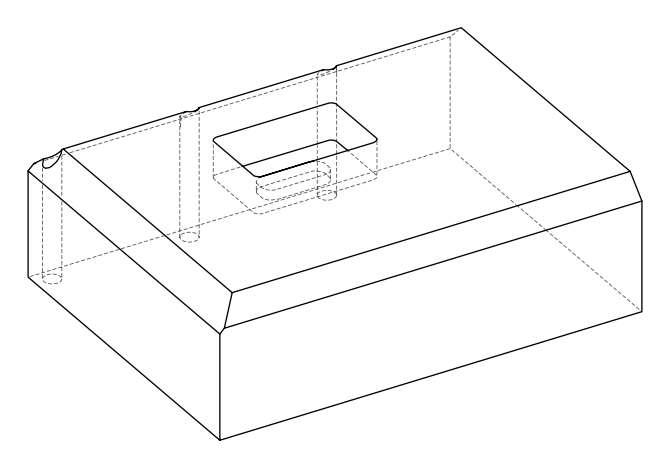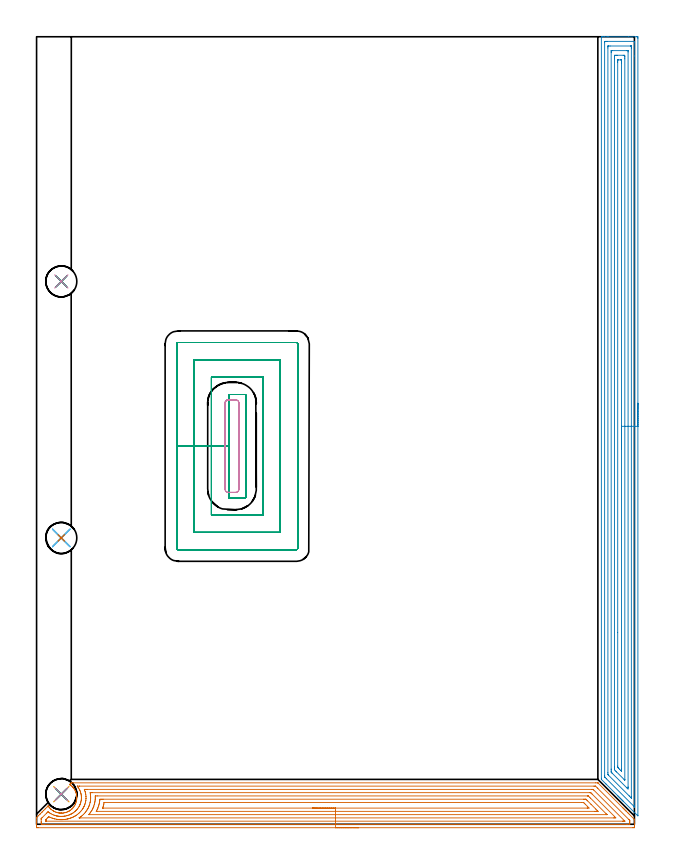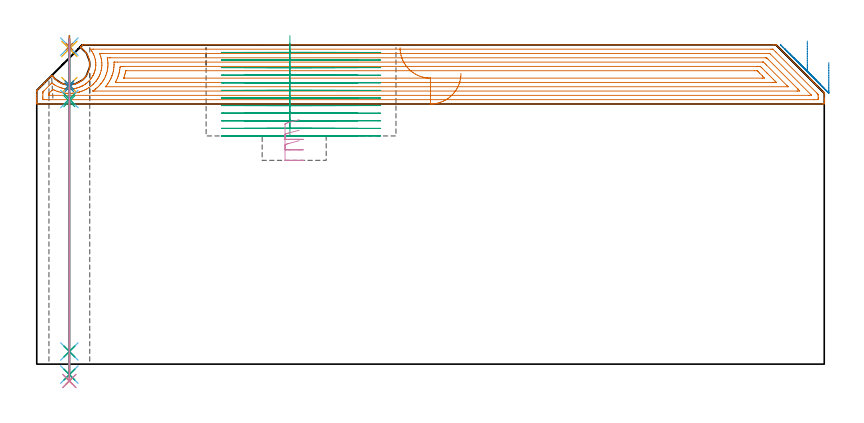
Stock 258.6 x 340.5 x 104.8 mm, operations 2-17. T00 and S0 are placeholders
(PLAN: 17 operations, 12 tool changes, 69.8 min)
(1 AREA_MILL | FG_CHAMFER_SURFACE | UGT0205_001 | 15.53 min | 38199 mm3)
(2 AREA_MILL_1 | FG_CHAMFER_SURFACE_1 | UGT0205_001 | 13.99 min | 47117 mm3)
(3 AREA_MILL_2 | FG_CHAMFER_SURFACE_2 | UGT0205_001 | 16.08 min | 40754 mm3)
(4 MILL_RECTANGULAR_POCKET | POCKET_RECTANGULAR_STRAIGHT | NXT0201_013 | Follow Part, ap 2.5, ae 75% | 20.2 min | 184763 mm3)
(5 MILL_RECTANGULAR_POCKET_1 | POCKET_RECTANGULAR_STRAIGHT_1 | UGT0201_133 | Follow Part, ap 3.75, ae 75% | 0.86 min | 8690 mm3)
(6 SPOT_DRILL | STEP1HOLE | NXT0321_9005460120000 | 0.03 min | 0 mm3)
(7 SPOT_DRILL_1 | STEP1HOLE_1 | NXT0321_9005460120000 | 0.03 min | 0 mm3)
(8 SPOT_DRILL_2 | STEP1HOLE_2 | NXT0321_9005460120000 | 0.03 min | 0 mm3)
(9 DRILL_BLIND_HOLE_INTO_CENTER | STEP1HOLE | NXT0301_059 | 0.06 min | 361 mm3)
(10 GUN_DRILL_THROUGH_HOLE | STEP1HOLE | UGT0307_005 | 0.51 min | 4933 mm3)
(11 DRILL_TO_ENLARGE_THROUGH_HOLE | STEP1HOLE | UGT0301_268 | 0.45 min | 8422 mm3)
(12 DRILL_BLIND_HOLE_INTO_CENTER_1 | STEP1HOLE_1 | NXT0301_059 | 0.06 min | 461 mm3)
(13 GUN_DRILL_THROUGH_HOLE_1 | STEP1HOLE_1 | UGT0307_005 | 0.51 min | 5000 mm3)
(14 DRILL_TO_ENLARGE_THROUGH_HOLE_1 | STEP1HOLE_1 | UGT0301_268 | 0.45 min | 8662 mm3)
(15 DRILL_BLIND_HOLE_INTO_CENTER_2 | STEP1HOLE_2 | NXT0301_059 | 0.06 min | 480 mm3)
(16 GUN_DRILL_THROUGH_HOLE_2 | STEP1HOLE_2 | UGT0307_005 | 0.51 min | 4995 mm3)
(17 DRILL_TO_ENLARGE_THROUGH_HOLE_2 | STEP1HOLE_2 | UGT0301_268 | 0.45 min | 8634 mm3)
(TOOL UGT0205_001 | Chamfer Mill 20 x 3 x 45 deg. | D20 FL50 Z2)
(TOOL NXT0201_013 | ENDMILL 10mm | D10 FL30 Z4)
(TOOL UGT0201_133 | Carbide End Mill 15.0 | D15 FL30 Z4)
(TOOL NXT0321_9005460120000 | NC Spot Drill, 142deg, 12mm, Carbide, Uncoated | D12 PA142 FL30 Z2)
(TOOL NXT0301_059 | Carbide Drill 8.8mm [860.1-0880-026A1-MM 2214] | D8.8 PA140 FL47 Z2)
(TOOL UGT0307_005 | Gun Drill 8.3 mm | D8.3 PA130 FL24 Z1)
(TOOL UGT0301_268 | Twist Drill 13.4 mm | D13.4 PA118 FL108 Z2)
(OP 2 AREA_MILL_1)
G17 G21 G94 G90
T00 M6
G54
G17 G0 G90 X139.25 Y-1.5 S1061 M3
G43 Z114.8 H0
Z95.4
G94 G1 X139.212 Z94.528 F250.
X139.098 Z93.664
X138.909 Z92.812
X138.647 Z91.98
X138.313 Z91.174
X137.91 Z90.4
X137.442 Z89.664
X136.91 Z88.972
X136.321 Z88.329
X135.678 Z87.74
X134.986 Z87.208
X134.25 Z86.74
X133.476 Z86.337
X132.67 Z86.003
X131.838 Z85.741
X130.987 Z85.552
X130.122 Z85.438
X129.25 Z85.4
X0.617 Y-1.499 Z85.401
X0.169 Y-1.494 Z85.403
X0.01 Y-1.491 Z85.405
X0. Y-1.052 Z85.843
Y-0.78 Z86.115
Y-0.171 Z86.723
Y0.374 Z87.271
Y0.71 Z87.606
Y1.255 Z88.151
Y1.591 Z88.486
Y2.577 Z89.477
X0.01 Y2.901 Z89.8
X0.019 Y2.913 Z89.812
X0.17 Y3.07 Z89.969
X0.745 Y3.647 Z90.544
X1.334 Y4.235 Z91.134
X1.51 Y4.412 Z91.309
X1.627 Y4.528 Z91.425
X2.216 Y5.116 Z92.016
X2.404 Y5.305 Z92.203
X2.508 Y5.41 Z92.307
X3.097 Y5.997 Z92.897
X3.744 Y6.644 Z93.543
X4.637 Y7.537 Z94.436
X4.858 Y7.758 Z94.658
X5.024 Y7.921 Z94.815
X5.034 Y7.923 Z94.818
X5.037 Z94.819
X5.048 Y7.904 Z94.803
X5.171 Y7.718 Z94.616
X5.209 Y7.666 Z94.565
X5.326 Y7.508 Z94.407
X5.381 Y7.441 Z94.34
X5.484 Y7.319 Z94.214
X5.644 Y7.125 Z94.025
X5.683 Y7.077 Z93.977
X5.868 Y6.878 Z93.775
X6.064 Y6.666 Z93.563
X6.1 Y6.632 Z93.529
X6.275 Y6.486 Z93.383
X6.521 Y6.279 Z93.177
X6.957 Y5.949 Z92.848
X7.168 Y5.813 Z92.712
X7.26 Y5.754 Z92.652
X7.551 Y5.593 Z92.49
X7.849 Y5.444 Z92.341
X8.293 Y5.259 Z92.156
X8.546 Y5.17 Z92.069
X8.657 Y5.133 Z92.03
X8.704 Y5.116 Z92.014
X8.742 Y5.102 Z92.001
X9.187 Y4.983 Z91.882
X9.635 Y4.888 Z91.786
X9.706 Y4.877 Z91.774
X9.915 Y4.858 Z91.75
X10.116 Y4.835 Z91.732
X10.354 Y4.822 Z91.718
X10.527 Y4.814 Z91.704
X10.588 Y4.816 Z91.701
X10.677 Y4.814 Z91.705
X10.681
X10.791 Y4.816 Z91.707
X10.956 Y4.818
X10.974
X11.42 Y4.845 Z91.743
X11.692 Y4.877 Z91.775
X12.23 Y4.992 Z91.889
X12.313 Y5.009 Z91.907
X12.655 Y5.105 Z92.004
X12.761 Y5.135 Z92.035
X13.205 Y5.295 Z92.194
X13.456 Y5.41 Z92.307
X13.57 Y5.462 Z92.357
X13.655 Y5.5 Z92.397
X13.89 Y5.62 Z92.52
X14.098 Y5.728 Z92.627
X14.143 Y5.753 Z92.653
X14.362 Y5.895 Z92.794
X14.463 Y5.965 Z92.864
X14.575 Y6.043 Z92.942
X14.991 Y6.361 Z93.26
X15.242 Y6.584 Z93.482
X15.295 Y6.631 Z93.529
X15.598 Y6.939 Z93.839
X15.627 Y6.972 Z93.872
X15.883 Y7.26 Z94.16
X16.072 Y7.507 Z94.407
X16.363 Y7.94 Z94.84
X16.624 Y8.384 Z95.284
X16.776 Y8.679 Z95.579
X17.003 Y9.261 Z96.161
X17.144 Y9.698 Z96.598
X17.251 Y10.139 Z97.039
X17.326 Y10.576 Z97.476
X17.373 Y11.016 Z97.916
X17.391 Y11.454 Z98.354
X17.38 Y11.893 Z98.793
X17.339 Y12.332 Z99.232
X17.269 Y12.77 Z99.67
X17.169 Y13.21 Z100.11
X17.04 Y13.647 Z100.547
X16.916 Y13.987 Z100.887
X16.776 Y14.322 Z101.222
X16.673 Y14.524 Z101.424
X16.42 Y14.969 Z101.869
X16.137 Y15.401 Z102.301
X15.883 Y15.74 Z102.64
X15.642 Y16.014 Z102.914
X15.387 Y16.278 Z103.178
X14.991 Y16.639 Z103.539
X14.645 Y16.905 Z103.805
X14.495 Y17.012 Z103.912
X14.453 Y17.042 Z103.941
X14.31 Y17.15 Z104.049
X14.283 Y17.173 Z104.069
X14.372 Y17.273 Z104.171
X14.463 Y17.364 Z104.262
X14.91 Y17.811 Z104.709
X14.998 Y17.894 Z104.792
X15.003
X15.803 Y17.9 Z104.8
X241.804
X242.697 Y17.898 Z104.798
X242.699
X242.707 Y17.893 Z104.792
X253.586 Y7.015 Z93.912
X253.724 Y6.878 Z93.774
X253.863 Y6.738 Z93.636
X254.021 Y6.58 Z93.478
X254.164 Y6.438 Z93.333
X254.31 Y6.291 Z93.189
X254.456 Y6.145 Z93.043
X254.605 Y5.997 Z92.892
X254.756 Y5.845 Z92.742
X254.89 Y5.711 Z92.608
X255.046 Y5.556 Z92.451
X255.536 Y5.064 Z91.964
X255.799 Y4.802 Z91.7
X255.926 Y4.675 Z91.571
X256.283 Y4.317 Z91.216
X258.128 Y2.472 Z89.372
X258.291 Y2.309 Z89.209
X258.478 Y2.119 Z89.017
X258.497 Y2.092 Z88.989
X258.499 Y2.032 Z88.93
X258.5 Y2. Z88.899
Y0.374 Z87.27
Y-0.171 Z86.725
Y-0.507 Z86.389
X258.495 Y-1.052 Z85.842
X258.49 Y-1.49 Z85.405
X258.331 Y-1.494 Z85.402
X257.883 Y-1.5 Z85.4
X129.25
Y-0.086 Z86.814
X3.21
X2.404 Y-0.081 Z86.819
X2.01 Y-0.079 Z86.821
X2.003 Y0.315 Z87.215
X2.001 Y0.71 Z87.61
X2. Y1.108 Z88.008
Y1.989 Z88.889
X2.001 Y2.231 Z89.131
X2.002 Y2.352 Z89.252
X2.006 Y2.412 Z89.312
X2.01 Y2.44 Z89.34
X2.033 Y2.472 Z89.372
X2.214 Y2.66 Z89.56
X2.404 Y2.854 Z89.754
X4.43 Y4.88 Z91.78
X4.668 Y5.116 Z92.016
X4.877 Y5.319 Z92.219
X4.944 Y5.383 Z92.283
X5.084 Y5.288 Z92.188
X5.327 Y5.116 Z92.016
X5.708 Y4.849 Z91.749
X5.977 Y4.677 Z91.577
X6.263 Y4.517 Z91.417
X6.813 Y4.235 Z91.135
X6.915 Y4.191 Z91.091
X7.453 Y3.982 Z90.882
X7.763 Y3.874 Z90.774
X7.992 Y3.798 Z90.698
X8.291 Y3.714 Z90.614
X8.657 Y3.622 Z90.522
X8.741 Y3.602 Z90.502
X8.814 Y3.587 Z90.487
X9.134 Y3.526 Z90.426
X9.511 Y3.469 Z90.369
X9.55 Y3.465 Z90.365
X9.962 Y3.431 Z90.331
X10.397 Y3.4 Z90.3
X10.443 Y3.398 Z90.298
X10.487 Y3.397 Z90.297
X10.912 Y3.405 Z90.305
X11.337 Y3.424 Z90.324
X11.734 Y3.455 Z90.355
X12.085 Y3.496 Z90.396
X12.23 Y3.519 Z90.419
X12.322 Y3.536 Z90.436
X12.959 Y3.677 Z90.577
X13.123 Y3.722 Z90.622
X13.527 Y3.836 Z90.736
X14.016 Y4.007 Z90.907
X14.184 Y4.069 Z90.969
X14.567 Y4.235 Z91.135
X14.801 Y4.342 Z91.242
X14.845 Y4.363 Z91.263
X14.91 Y4.397 Z91.297
X15.381 Y4.651 Z91.551
X15.803 Y4.92 Z91.82
X15.92 Y5. Z91.9
X16.078 Y5.116 Z92.016
X16.424 Y5.384 Z92.284
X16.696 Y5.613 Z92.513
X16.899 Y5.797 Z92.697
X17.097 Y5.997 Z92.897
X17.335 Y6.248 Z93.148
X17.59 Y6.532 Z93.432
X17.742 Y6.728 Z93.628
X17.852 Y6.878 Z93.778
X18.104 Y7.252 Z94.152
X18.421 Y7.759 Z94.659
X18.444 Y7.797 Z94.697
X18.483 Y7.864 Z94.764
X18.672 Y8.251 Z95.151
X18.733 Y8.394 Z95.294
X18.827 Y8.641 Z95.541
X18.973 Y9.039 Z95.939
X19.121 Y9.522 Z96.422
X19.17 Y9.725 Z96.625
X19.307 Y10.403 Z97.303
X19.317 Y10.462 Z97.362
X19.376 Y11.064 Z97.964
X19.385 Y11.276 Z98.176
Y11.284 Z98.184
X19.376 Y11.982 Z98.882
X19.359 Y12.165 Z99.065
X19.357 Y12.184 Z99.084
X19.292 Y12.642 Z99.542
X19.222 Y13.046 Z99.946
X19.183 Y13.237 Z100.137
X18.99 Y13.928 Z100.828
X18.773 Y14.522 Z101.422
X18.643 Y14.809 Z101.709
X18.483 Y15.121 Z102.021
X18.141 Y15.69 Z102.59
X17.936 Y16.002 Z102.902
X17.59 Y16.478 Z103.378
X17.589 Y16.482 Z103.382
X17.678 Y16.484 Z103.384
X18.483 Y16.486 Z103.386
X18.569
X240.997 Y16.485 Z103.385
X241.4 Y16.483 Z103.383
X241.602 Y16.48 Z103.38
X241.648 Y16.479 Z103.379
X241.701 Y16.437 Z103.337
X241.804 Y16.342 Z103.242
X242.46 Y15.69 Z102.59
X242.697 Y15.453 Z102.353
X256.096 Y2.053 Z88.953
X256.326 Y1.819 Z88.719
X256.438 Y1.703 Z88.603
X256.49 Y1.646 Z88.546
X256.492 Y1.591 Z88.491
X256.498 Y1.195 Z88.095
X256.499 Y0.71 Z87.61
X256.497 Y0.315 Z87.215
X256.49 Y-0.079 Z86.821
X255.203 Y-0.086 Z86.814
X129.25
Y1.328 Z88.228
X4.19 Y1.329 Z88.229
X4.102 Y1.33 Z88.23
X4.032 Y1.333 Z88.233
X4.016 Y1.335 Z88.235
X4.01 Y1.351 Z88.251
X4.006 Y1.404 Z88.304
X4.002 Y1.591 Z88.491
Y1.777 Z88.677
X4.01 Y1.966 Z88.866
X4.016 Y2.005 Z88.905
X4.03 Y2.024 Z88.924
X4.071 Y2.069 Z88.969
X4.19 Y2.191 Z89.091
X4.777 Y2.775 Z89.675
X5.084 Y3.073 Z89.973
X5.287 Y3.256 Z90.156
X5.69 Y3.071 Z89.971
X5.977 Y2.949 Z89.849
X6.663 Y2.677 Z89.577
X6.87 Y2.606 Z89.506
X7.284 Y2.472 Z89.372
X7.763 Y2.346 Z89.246
X7.934 Y2.304 Z89.204
X8.657 Y2.152 Z89.052
X9.036 Y2.098 Z88.998
X9.55 Y2.043 Z88.943
X10.021 Y2.008 Z88.908
X10.443 Y1.988 Z88.888
X10.931 Y1.991 Z88.891
X11.337 Y2.007 Z88.907
X11.779 Y2.036 Z88.936
X12.23 Y2.08 Z88.98
X12.581 Y2.126 Z89.026
X13.123 Y2.233 Z89.133
X13.323 Y2.275 Z89.175
X13.634 Y2.346 Z89.246
X14.016 Y2.444 Z89.344
X14.039 Y2.45 Z89.35
X14.114 Y2.472 Z89.372
X14.708 Y2.671 Z89.571
X14.91 Y2.742 Z89.642
X15.351 Y2.918 Z89.818
X15.803 Y3.12 Z90.02
X15.962 Y3.196 Z90.096
X16.275 Y3.353 Z90.253
X16.547 Y3.501 Z90.401
X16.696 Y3.586 Z90.486
X17.095 Y3.842 Z90.742
X17.59 Y4.183 Z91.083
X17.619 Y4.205 Z91.105
X17.657 Y4.235 Z91.135
X18.108 Y4.604 Z91.504
X18.483 Y4.933 Z91.833
X18.665 Y5.116 Z92.016
X19.01 Y5.477 Z92.377
X19.376 Y5.888 Z92.788
X19.425 Y5.949 Z92.849
X19.46 Y5.997 Z92.897
X19.792 Y6.468 Z93.368
X20.059 Y6.878 Z93.778
X20.139 Y7.006 Z93.906
X20.269 Y7.222 Z94.122
X20.455 Y7.576 Z94.476
X20.547 Y7.759 Z94.659
X20.725 Y8.191 Z95.091
X20.893 Y8.641 Z95.541
X20.959 Y8.842 Z95.742
X21.159 Y9.522 Z96.422
Y9.525 Z96.425
X21.163 Y9.541 Z96.441
X21.295 Y10.272 Z97.172
X21.31 Y10.403 Z97.303
X21.369 Y11.081 Z97.981
X21.375 Y11.284 Z98.184
X21.368 Y11.963 Z98.863
X21.353 Y12.165 Z99.065
X21.261 Y12.95 Z99.85
X21.243 Y13.046 Z99.946
X21.163 Y13.458 Z100.358
X21.035 Y13.928 Z100.828
X20.985 Y14.103 Z101.003
X20.736 Y14.809 Z101.709
X20.645 Y15.063 Z101.963
X20.9 Y15.068 Z101.968
X21.163 Y15.07 Z101.97
X21.79 Y15.071 Z101.971
X22.056
X240.017
X240.283 Y15.07 Z101.97
X240.461 Y15.068 Z101.968
X240.6 Y15.064 Z101.964
X240.642 Y15.047 Z101.947
X240.911 Y14.79 Z101.69
X254.108 Y1.591 Z88.491
X254.31 Y1.387 Z88.287
X254.354 Y1.335 Z88.235
X254.35 Y1.334 Z88.234
X254.31 Y1.332 Z88.232
X253.682 Y1.329 Z88.229
X253.417
X129.25 Y1.328 Z88.228
Y2.743 Z89.643
X19.102
X18.586 Y2.745 Z89.645
X18.483 Y2.747 Z89.647
X18.411 Y2.75 Z89.65
X18.449 Y2.788 Z89.688
X18.457 Y2.795 Z89.695
X19.221 Y3.353 Z90.253
X19.308 Y3.42 Z90.32
X19.376 Y3.475 Z90.375
X19.79 Y3.826 Z90.726
X20.244 Y4.235 Z91.135
X20.257 Y4.247 Z91.147
X20.269 Y4.259 Z91.159
X20.686 Y4.705 Z91.605
X21.052 Y5.116 Z92.016
X21.103 Y5.175 Z92.075
X21.163 Y5.25 Z92.15
X21.475 Y5.689 Z92.589
X21.686 Y5.997 Z92.897
X21.831 Y6.219 Z93.119
X22.056 Y6.577 Z93.477
X22.165 Y6.77 Z93.67
X22.222 Y6.878 Z93.778
X22.465 Y7.356 Z94.256
X22.63 Y7.759 Z94.659
X22.718 Y7.987 Z94.887
X22.949 Y8.635 Z95.535
X22.951 Y8.639 Z95.539
X23.133 Y9.341 Z96.241
X23.17 Y9.522 Z96.422
X23.275 Y10.082 Z96.982
X23.313 Y10.403 Z97.303
X23.355 Y10.884 Z97.784
X23.375 Y11.284 Z98.184
X23.372 Y11.748 Z98.648
X23.355 Y12.165 Z99.065
X23.299 Y12.702 Z99.602
X23.25 Y13.046 Z99.946
X23.156 Y13.642 Z100.542
X23.23 Y13.651 Z100.551
X23.842 Y13.655 Z100.555
X24.117 Y13.657 Z100.557
X239.124
X239.4 Y13.655 Z100.555
X239.552 Y13.652 Z100.552
X239.586 Y13.65 Z100.55
X239.687 Y13.556 Z100.456
X239.822 Y13.426 Z100.326
X240.017 Y13.234 Z100.134
X240.205 Y13.046 Z99.946
X249.843 Y3.407 Z90.307
X249.894 Y3.353 Z90.253
X250.455 Y2.75 Z89.65
X249.843 Y2.745 Z89.645
X249.569 Y2.743 Z89.643
X129.25
Y4.157 Z91.057
X22.87
X22.713 Y4.159 Z91.059
X22.608 Y4.162 Z91.062
X22.583 Y4.164 Z91.064
X22.584 Y4.166 Z91.066
X22.596 Y4.184 Z91.084
X22.637 Y4.235 Z91.135
X22.777 Y4.404 Z91.304
X22.949 Y4.617 Z91.517
X23.161 Y4.907 Z91.807
X23.306 Y5.116 Z92.016
X23.52 Y5.434 Z92.334
X23.842 Y5.933 Z92.833
X23.867 Y5.973 Z92.873
X23.88 Y5.997 Z92.897
X24.177 Y6.549 Z93.449
X24.347 Y6.878 Z93.778
X24.462 Y7.149 Z94.049
X24.706 Y7.759 Z94.659
X24.714 Y7.781 Z94.681
X24.736 Y7.844 Z94.744
X24.928 Y8.451 Z95.351
X24.981 Y8.641 Z95.541
X25.114 Y9.148 Z96.048
X25.188 Y9.522 Z96.422
X25.256 Y9.889 Z96.789
X25.316 Y10.403 Z97.303
X25.343 Y10.685 Z97.585
X25.375 Y11.284 Z98.184
X25.378 Y11.532 Z98.432
X25.373 Y12.165 Z99.065
Y12.225 Z99.125
X25.473 Y12.236 Z99.136
X25.553 Y12.241 Z99.141
X25.629 Y12.242 Z99.142
X26.444 Y12.243 Z99.143
X238.231
X238.309 Y12.242 Z99.142
X238.467 Y12.237 Z99.137
X238.557 Y12.234 Z99.134
X238.582 Y12.212 Z99.112
X238.633 Y12.165 Z99.065
X239.124 Y11.678 Z98.578
X239.518 Y11.284 Z98.184
X246.27 Y4.532 Z91.432
X246.565 Y4.235 Z91.135
X246.605 Y4.191 Z91.091
X246.624 Y4.166 Z91.066
X246.623 Y4.164 Z91.064
X246.585 Y4.162 Z91.062
X246.428 Y4.158 Z91.058
X246.349 Y4.157 Z91.057
X129.25
Y5.571 Z92.471
X26.061
X25.92 Y5.572 Z92.472
X25.883 Y5.573 Z92.473
X25.836 Y5.578 Z92.478
X25.811 Y5.582 Z92.482
X25.823 Y5.609 Z92.509
X25.889 Y5.74 Z92.64
X26.022 Y5.997 Z92.897
X26.19 Y6.325 Z93.225
X26.437 Y6.878 Z93.778
X26.462 Y6.938 Z93.838
X26.522 Y7.092 Z93.992
X26.699 Y7.585 Z94.485
X26.756 Y7.759 Z94.659
X26.911 Y8.258 Z95.158
X27.015 Y8.641 Z95.541
X27.096 Y8.956 Z95.856
X27.208 Y9.522 Z96.422
X27.239 Y9.696 Z96.596
X27.331 Y10.403 Z97.303
X27.342 Y10.475 Z97.375
X27.416 Y10.822 Z97.722
X27.88 Y10.826 Z97.726
X28.309 Y10.828 Z97.728
X28.771 Y10.829 Z97.729
X236.444
X236.907 Y10.828 Z97.728
X237.337 Y10.824 Z97.724
X237.48 Y10.822 Z97.722
X237.525 Y10.816 Z97.716
X237.564 Y10.781 Z97.681
X237.643 Y10.705 Z97.605
X237.949 Y10.403 Z97.303
X238.231 Y10.122 Z97.022
X239.712 Y8.641 Z95.541
X241.804 Y6.549 Z93.449
X242.353 Y5.997 Z92.897
X242.697 Y5.647 Z92.547
X242.755 Y5.578 Z92.478
X242.697 Y5.577 Z92.477
X242.234 Y5.573 Z92.473
X241.804 Y5.571 Z92.471
X241.342
X129.25
Y6.985 Z93.885
X28.804 Y6.986 Z93.886
X28.659 Y6.988 Z93.888
X28.587 Y6.991 Z93.891
X28.563 Y6.993 Z93.893
X28.805 Y7.759 Z94.659
X28.895 Y8.062 Z94.962
X29.052 Y8.641 Z95.541
X29.081 Y8.76 Z95.66
X29.202 Y9.36 Z96.26
X29.224 Y9.409 Z96.309
X29.231 Y9.411 Z96.311
X29.257 Y9.413 Z96.313
X29.311 Y9.414 Z96.314
X235.66
X236.444 Y9.407 Z96.307
X236.49 Y9.401 Z96.301
X236.542 Y9.353 Z96.253
X236.648 Y9.251 Z96.151
X236.855 Y9.047 Z95.947
X237.262 Y8.641 Z95.541
X238.143 Y7.759 Z94.659
X238.231 Y7.671 Z94.571
X238.893 Y6.992 Z93.892
X238.231 Y6.986 Z93.886
X238.122
X129.25 Y6.985 Z93.885
X128.378 Z93.923
X127.514 Z94.037
X126.662 Z94.226
X125.83 Z94.488
X125.024 Z94.822
X124.25 Z95.225
X123.514 Z95.694
X122.822 Z96.225
X122.179 Z96.814
X121.59 Z97.457
X121.059 Z98.15
X120.59 Z98.885
X120.187 Z99.659
X119.853 Z100.465
X119.591 Z101.297
X119.402 Z102.149
X119.288 Z103.014
X119.25 Z103.885
G0 Z114.8
M5
M2
(OP 3 AREA_MILL_2)
G17 G21 G94 G90
T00 M6
G54
G17 G0 G90 X260. Y182.05 S1061 M3
G43 Z114.8 H0
Z99.
G94 G1 Y182.012 Z98.128 F250.
Y181.898 Z97.264
Y181.709 Z96.412
Y181.447 Z95.58
Y181.113 Z94.774
Y180.71 Z94.
Y180.241 Z93.264
Y179.71 Z92.572
Y179.121 Z91.929
Y178.478 Z91.34
Y177.786 Z90.809
Y177.05 Z90.34
Y176.276 Z89.937
Y175.47 Z89.603
Y174.638 Z89.341
Y173.786 Z89.152
Y172.922 Z89.038
Y172.05 Z89.
Y3.763
X259.993 Y3.619 Z89.006
X259.838 Y3.763 Z89.162
X253.586 Y10.013 Z95.412
X253.419 Y10.178 Z95.575
X253.257 Y10.341 Z95.74
X253.14 Y10.459 Z95.858
X252.979 Y10.618 Z96.015
X252.824 Y10.775 Z96.174
X252.693 Y10.906 Z96.305
X252.54 Y11.058 Z96.455
X252.391 Y11.208 Z96.607
X252.247 Y11.352 Z96.751
X252.1 Y11.498 Z96.896
X251.957 Y11.641 Z97.04
X251.8 Y11.798 Z97.197
X251.66 Y11.938 Z97.336
X251.524 Y12.074 Z97.473
X251.354 Y12.245 Z97.644
X246.219 Y17.38 Z102.78
X244.209 Y19.39 Z104.791
X244.208 Y19.472 Z104.792
X244.204 Y19.874 Z104.796
X244.2 Y340.337 Z104.8
X244.206 Y340.49 Z104.793
X244.511 Y340.5 Z104.489
X244.859 Z104.14
X245.504 Z103.491
X246.705 Z102.292
X247.263 Z101.731
X255.918 Z93.079
X259.576 Z89.421
X259.857 Y340.497 Z89.14
X259.992 Y340.49 Z89.006
X259.999 Y340.353 Z88.999
X260. Y339.89 Z89.
Y172.05
X258.586 Z90.414
Y7.781
X258.584 Y7.518 Z90.416
X258.582 Y7.486 Z90.418
X258.58 Y7.482 Z90.42
X258.577 Z90.423
X258.535 Y7.518 Z90.465
X258.496 Y7.555 Z90.504
X258.269 Y7.781 Z90.731
X246.383 Y19.666 Z102.617
X245.772 Y20.28 Z103.228
X245.683 Y20.373 Z103.317
X245.632 Y20.429 Z103.368
X245.626 Y20.475 Z103.374
X245.623 Y20.668 Z103.377
X245.619 Y21.055 Z103.381
X245.615 Y337.992 Z103.385
X245.616 Y338.105 Z103.384
X245.621 Y338.485 Z103.379
X245.998 Y338.496 Z103.002
X246.383 Y338.499 Z102.617
X246.873 Y338.5 Z102.127
X258.502 Y338.499 Z90.498
X258.531 Y338.497 Z90.469
X258.562 Y338.492 Z90.438
X258.579 Y338.488 Z90.421
X258.58 Y338.465 Z90.42
X258.585 Y338.218 Z90.415
X258.586 Y332.159 Z90.414
Y172.05
X257.172 Z91.828
X257.171 Y12.007 Z91.829
X257.167 Y11.352 Z91.833
X257.166 Y11.35 Z91.834
X257.153 Y11.352 Z91.847
X256.937 Y11.564 Z92.063
X256.254 Y12.245 Z92.746
X247.263 Y21.238 Z101.737
X247.062 Y21.448 Z101.938
X247.04 Y21.473 Z101.96
X247.037 Y21.552 Z101.963
X247.034 Y21.676 Z101.966
X247.033 Y22.299 Z101.967
X247.029 Y335.664 Z101.971
X247.031 Y336.319 Z101.969
X247.033 Y336.437 Z101.967
X247.035 Y336.488 Z101.965
X247.09 Y336.495 Z101.91
X247.263 Y336.497 Z101.737
X247.964 Y336.5 Z101.036
X256.759 Z92.241
X256.937 Y336.497 Z92.063
X257.115 Y336.492 Z91.885
X257.16 Y336.49 Z91.84
X257.165 Y336.46 Z91.835
X257.168 Y336.398 Z91.832
X257.17 Y336.319 Z91.83
X257.171 Y336.082 Z91.829
Y335.426
X257.172 Y172.05 Z91.828
X255.757 Z93.243
X255.756 Y16.122 Z93.244
X255.755 Y15.816 Z93.245
X255.75 Y15.235 Z93.25
X255.178 Y15.773 Z93.822
X255.133 Y15.816 Z93.867
X248.884 Y22.065 Z100.116
X248.742 Y22.211 Z100.258
X248.454 Y22.508 Z100.546
X248.451 Y22.645 Z100.549
X248.449 Y22.958 Z100.551
X248.447 Y23.541 Z100.553
Y23.851
X248.443 Y333.641 Z100.557
X248.445 Y334.226 Z100.555
X248.448 Y334.424 Z100.552
X248.45 Y334.486 Z100.55
X248.493 Y334.49 Z100.507
X248.599 Y334.494 Z100.401
X249.022 Y334.5 Z99.978
X249.055 Z99.945
X255.211 Z93.789
X255.604 Y334.496 Z93.396
X255.701 Y334.493 Z93.299
X255.745 Y334.49 Z93.255
X255.75 Y334.461 Z93.25
X255.752 Y334.371 Z93.248
X255.756 Y333.947 Z93.244
X255.757 Y172.05 Z93.243
X254.343 Z94.657
Y19.342
X254.342 Y19.297 Z94.658
X254.339 Y19.207 Z94.661
X254.333 Y19.077 Z94.667
X254.299 Y19.107 Z94.701
X254.013 Y19.387 Z94.987
X250.781 Y22.618 Z98.219
X250.442 Y22.958 Z98.558
X249.901 Y23.509 Z99.099
X249.866 Y23.851 Z99.134
X249.864 Y23.889 Z99.136
X249.861 Y24.743 Z99.139
X249.857 Y331.007 Z99.143
X249.859 Y331.855 Z99.141
X249.86 Y331.897 Z99.14
X249.901 Y332.49 Z99.099
X250.149 Y332.496 Z98.851
X250.781 Y332.499 Z98.219
X251.025 Y332.5 Z97.975
X253.665 Y332.498 Z95.335
X254.299 Y332.49 Z94.701
X254.339 Y331.855 Z94.661
X254.341 Y331.812 Z94.659
X254.343 Y330.963 Z94.657
Y172.05
X252.929 Z96.071
Y23.851
X252.928 Y23.457 Z96.072
X252.923 Y22.958 Z96.077
X252.922 Y22.941 Z96.078
X252.896 Y22.958 Z96.104
X252.54 Y23.309 Z96.46
X251.997 Y23.851 Z97.003
X251.66 Y24.188 Z97.34
X251.386 Y24.466 Z97.614
X251.317 Y24.538 Z97.683
X251.286 Y24.573 Z97.714
X251.282 Y24.614 Z97.718
X251.28 Y24.743 Z97.72
X251.276 Y25.133 Z97.724
X251.275 Y82.868 Z97.725
X251.271 Y329.572 Z97.729
X251.273 Y330.07 Z97.727
X251.276 Y330.46 Z97.724
X251.278 Y330.484 Z97.722
X251.291 Y330.49 Z97.709
X251.342 Y330.494 Z97.658
X251.448 Y330.498 Z97.552
X252.54 Y330.5 Z96.46
X252.681 Z96.319
X252.794 Y330.498 Z96.206
X252.869 Y330.495 Z96.131
X252.912 Y330.49 Z96.088
X252.922 Y330.483 Z96.078
X252.923 Y330.464 Z96.077
X252.927 Y330.07 Z96.073
X252.929 Y329.675 Z96.071
Y329.177
Y172.05
Y171.178 Z96.109
Y170.313 Z96.223
Y169.462 Z96.412
Y168.63 Z96.674
Y167.824 Z97.008
Y167.05 Z97.411
Y166.314 Z97.88
Y165.622 Z98.411
Y164.979 Z99.
Y164.39 Z99.643
Y163.858 Z100.335
Y163.39 Z101.071
Y162.987 Z101.845
Y162.653 Z102.651
Y162.391 Z103.483
Y162.202 Z104.335
Y162.088 Z105.2
Y162.05 Z106.071
G0 Z114.8
M5
M2
(OP 4 MILL_RECTANGULAR_POCKET)
G17 G21 G94 G90
T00 M6
G54
G17 G0 G90 X83.1 Y183.999 S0 M3
G43 Z114.8 H0
Z107.811
G94 G1 Y163.5 Z102.319 F250.
Y141.2 F500.
X90.4
Y185.8
X83.1
Y163.5
X75.6
Y133.7
X97.9
Y193.3
X75.6
Y163.5
X68.1
Y126.2
X105.4
Y200.8
X68.1
Y163.5
X60.6
Y119.3
G3 X61.2 Y118.7 R0.6
G1 X112.3
G3 X112.9 Y119.3 R0.6
G1 Y207.7
G3 X112.3 Y208.3 R0.6
G1 X61.2
G3 X60.6 Y207.7 R0.6
G1 Y163.5
Y162.5
G0 X83.1 Y183.999 Z105.319
G1 Y163.5 Z99.826 F250.
Y141.2 F500.
X90.4
Y185.8
X83.1
Y163.5
X75.6
Y133.7
X97.9
Y193.3
X75.6
Y163.5
X68.1
Y126.2
X105.4
Y200.8
X68.1
Y163.5
X60.6
Y119.3
G3 X61.2 Y118.7 R0.6
G1 X112.3
G3 X112.9 Y119.3 R0.6
G1 Y207.7
G3 X112.3 Y208.3 R0.6
G1 X61.2
G3 X60.6 Y207.7 R0.6
G1 Y163.5
Y162.5
G0 X83.1 Y183.999 Z102.826
G1 Y163.5 Z97.333 F250.
Y141.2 F500.
X90.4
Y185.8
X83.1
Y163.5
X75.6
Y133.7
X97.9
Y193.3
X75.6
Y163.5
X68.1
Y126.2
X105.4
Y200.8
X68.1
Y163.5
X60.6
Y119.3
G3 X61.2 Y118.7 R0.6
G1 X112.3
G3 X112.9 Y119.3 R0.6
G1 Y207.7
G3 X112.3 Y208.3 R0.6
G1 X61.2
G3 X60.6 Y207.7 R0.6
G1 Y163.5
Y162.5
G0 X83.1 Y183.999 Z100.333
G1 Y163.5 Z94.841 F250.
Y141.2 F500.
X90.4
Y185.8
X83.1
Y163.5
X75.6
Y133.7
X97.9
Y193.3
X75.6
Y163.5
X68.1
Y126.2
X105.4
Y200.8
X68.1
Y163.5
X60.6
Y119.3
G3 X61.2 Y118.7 R0.6
G1 X112.3
G3 X112.9 Y119.3 R0.6
G1 Y207.7
G3 X112.3 Y208.3 R0.6
G1 X61.2
G3 X60.6 Y207.7 R0.6
G1 Y163.5
Y162.5
G0 X83.1 Y183.999 Z97.841
G1 Y163.5 Z92.348 F250.
Y141.2 F500.
X90.4
Y185.8
X83.1
Y163.5
X75.6
Y133.7
X97.9
Y193.3
X75.6
Y163.5
X68.1
Y126.2
X105.4
Y200.8
X68.1
Y163.5
X60.6
Y119.3
G3 X61.2 Y118.7 R0.6
G1 X112.3
G3 X112.9 Y119.3 R0.6
G1 Y207.7
G3 X112.3 Y208.3 R0.6
G1 X61.2
G3 X60.6 Y207.7 R0.6
G1 Y163.5
Y162.5
G0 X83.1 Y183.999 Z95.348
G1 Y163.5 Z89.856 F250.
Y141.2 F500.
X90.4
Y185.8
X83.1
Y163.5
X75.6
Y133.7
X97.9
Y193.3
X75.6
Y163.5
X68.1
Y126.2
X105.4
Y200.8
X68.1
Y163.5
X60.6
Y119.3
G3 X61.2 Y118.7 R0.6
G1 X112.3
G3 X112.9 Y119.3 R0.6
G1 Y207.7
G3 X112.3 Y208.3 R0.6
G1 X61.2
G3 X60.6 Y207.7 R0.6
G1 Y163.5
Y162.5
G0 X83.1 Y183.999 Z92.856
G1 Y163.5 Z87.363 F250.
Y141.2 F500.
X90.4
Y185.8
X83.1
Y163.5
X75.6
Y133.7
X97.9
Y193.3
X75.6
Y163.5
X68.1
Y126.2
X105.4
Y200.8
X68.1
Y163.5
X60.6
Y119.3
G3 X61.2 Y118.7 R0.6
G1 X112.3
G3 X112.9 Y119.3 R0.6
G1 Y207.7
G3 X112.3 Y208.3 R0.6
G1 X61.2
G3 X60.6 Y207.7 R0.6
G1 Y163.5
Y162.5
G0 X83.1 Y183.999 Z90.363
G1 Y163.5 Z84.87 F250.
Y141.2 F500.
X90.4
Y185.8
X83.1
Y163.5
X75.6
Y133.7
X97.9
Y193.3
X75.6
Y163.5
X68.1
Y126.2
X105.4
Y200.8
X68.1
Y163.5
X60.6
Y119.3
G3 X61.2 Y118.7 R0.6
G1 X112.3
G3 X112.9 Y119.3 R0.6
G1 Y207.7
G3 X112.3 Y208.3 R0.6
G1 X61.2
G3 X60.6 Y207.7 R0.6
G1 Y163.5
Y162.5
G0 X83.1 Y183.999 Z87.87
G1 Y163.5 Z82.378 F250.
Y141.2 F500.
X90.4
Y185.8
X83.1
Y163.5
X75.6
Y133.7
X97.9
Y193.3
X75.6
Y163.5
X68.1
Y126.2
X105.4
Y200.8
X68.1
Y163.5
X60.6
Y119.3
G3 X61.2 Y118.7 R0.6
G1 X112.3
G3 X112.9 Y119.3 R0.6
G1 Y207.7
G3 X112.3 Y208.3 R0.6
G1 X61.2
G3 X60.6 Y207.7 R0.6
G1 Y163.5
Y162.5
G0 X83.1 Y183.999 Z85.378
G1 Y163.5 Z79.885 F250.
Y141.2 F500.
X90.4
Y185.8
X83.1
Y163.5
X75.6
Y133.7
X97.9
Y193.3
X75.6
Y163.5
X68.1
Y126.2
X105.4
Y200.8
X68.1
Y163.5
X60.6
Y119.3
G3 X61.2 Y118.7 R0.6
G1 X112.3
G3 X112.9 Y119.3 R0.6
G1 Y207.7
G3 X112.3 Y208.3 R0.6
G1 X61.2
G3 X60.6 Y207.7 R0.6
G1 Y163.5
Y162.5
G0 X83.1 Y183.999 Z82.885
G1 Y163.5 Z77.393 F250.
Y141.2 F500.
X90.4
Y185.8
X83.1
Y163.5
X75.6
Y133.7
X97.9
Y193.3
X75.6
Y163.5
X68.1
Y126.2
X105.4
Y200.8
X68.1
Y163.5
X60.6
Y119.3
G3 X61.2 Y118.7 R0.6
G1 X112.3
G3 X112.9 Y119.3 R0.6
G1 Y207.7
G3 X112.3 Y208.3 R0.6
G1 X61.2
G3 X60.6 Y207.7 R0.6
G1 Y163.5
Y162.5
G0 X83.1 Y183.999 Z80.393
G1 Y163.5 Z74.9 F250.
Y141.2 F500.
X90.4
Y185.8
X83.1
Y163.5
X75.6
Y133.7
X97.9
Y193.3
X75.6
Y163.5
X68.1
Y126.2
X105.4
Y200.8
X68.1
Y163.5
X60.6
Y119.3
G3 X61.2 Y118.7 R0.6
G1 X112.3
G3 X112.9 Y119.3 R0.6
G1 Y207.7
G3 X112.3 Y208.3 R0.6
G1 X61.2
G3 X60.6 Y207.7 R0.6
G1 Y163.5
Y162.5
G0 Z114.8
M5
M2
(OP 5 MILL_RECTANGULAR_POCKET_1)
G17 G21 G94 G90
T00 M6
G54
G17 G0 G90 X86.156 Y183.5 S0 M3
G43 Z114.8 H0
Z80.239
G94 G1 X82.782 Z79.335 F250.
X82.461 Y183.435 Z79.247
X82.164 Y183.297 Z79.16
X81.907 Y183.093 Z79.072
X81.703 Y182.836 Z78.984
X81.565 Y182.539 Z78.896
X81.5 Y182.218 Z78.809
Y182.1 Z78.777
Y163.5 Z73.793
Y144.9 F500.
G3 X82.9 Y143.5 R1.4
G1 X86.1
G3 X87.5 Y144.9 R1.4
G1 Y182.1
G3 X86.1 Y183.5 R1.4
G1 X82.9
G3 X81.5 Y182.1 R1.4
G1 Y163.5
Y162.5
G0 X86.156 Y183.5 Z76.793
G1 X82.782 Z75.889 F250.
X82.461 Y183.435 Z75.801
X82.164 Y183.297 Z75.713
X81.907 Y183.093 Z75.625
X81.703 Y182.836 Z75.538
X81.565 Y182.539 Z75.45
X81.5 Y182.218 Z75.362
Y182.1 Z75.33
Y163.5 Z70.346
Y144.9 F500.
G3 X82.9 Y143.5 R1.4
G1 X86.1
G3 X87.5 Y144.9 R1.4
G1 Y182.1
G3 X86.1 Y183.5 R1.4
G1 X82.9
G3 X81.5 Y182.1 R1.4
G1 Y163.5
Y162.5
G0 X86.156 Y183.5 Z73.346
G1 X82.782 Z72.442 F250.
X82.461 Y183.435 Z72.354
X82.164 Y183.297 Z72.267
X81.907 Y183.093 Z72.179
X81.703 Y182.836 Z72.091
X81.565 Y182.539 Z72.003
X81.5 Y182.218 Z71.916
Y182.1 Z71.884
Y163.5 Z66.9
Y144.9 F500.
G3 X82.9 Y143.5 R1.4
G1 X86.1
G3 X87.5 Y144.9 R1.4
G1 Y182.1
G3 X86.1 Y183.5 R1.4
G1 X82.9
G3 X81.5 Y182.1 R1.4
G1 Y163.5
Y162.5
G0 Z114.8
M5
M2
(OP 6 SPOT_DRILL)
G17 G21 G94 G90
T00 M6
G54
G17 G0 G90 X10.7 Y13. S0 M3
G43 Z114.8 H0
G94 G81 G98 Z103.493 F250. R107.07
G80
M5
M2
(OP 7 SPOT_DRILL_1)
G17 G21 G94 G90
T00 M6
G54
G17 G0 G90 X10.7 Y123.8 S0 M3
G43 Z114.8 H0
G94 G81 G98 Z104.223 F250. R107.8
G80
M5
M2
(OP 8 SPOT_DRILL_2)
G17 G21 G94 G90
T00 M6
G54
G17 G0 G90 X10.7 Y234.7 S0 M3
G43 Z114.8 H0
G94 G81 G98 Z104.223 F250. R107.8
G80
M5
M2
(OP 9 DRILL_BLIND_HOLE_INTO_CENTER)
G17 G21 G94 G90
T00 M6
G54
G17 G0 G90 X10.7 Y13. S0 M3
G43 Z114.8 H1
G94 G81 G98 Z90.87 F250. R106.07
G80
M5
M2
(OP 10 GUN_DRILL_THROUGH_HOLE)
G17 G21 G94 G90
T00 M6
G54
G17 G0 G90 X10.7 Y13. M8
G43 Z114.8 H0
Z100.923
S716 M3
G94 G1 Z86.295 F125. M26
G4 X.084
Z4.15 F250.
G4 X.084
Z-3.435 F125.
G4 X.084
M5
M9
G0 Z100.923
Z114.8
M2
(OP 11 DRILL_TO_ENLARGE_THROUGH_HOLE)
G17 G21 G94 G90
T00 M6
G54
G17 G0 G90 X10.7 Y13. S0 M3
G43 Z114.8 H0
G94 G73 G98 Z-5.526 F250. Q12.177 R106.07
G80
M5
M2
(OP 12 DRILL_BLIND_HOLE_INTO_CENTER_1)
G17 G21 G94 G90
T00 M6
G54
G17 G0 G90 X10.7 Y123.8 S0 M3
G43 Z114.8 H1
G94 G81 G98 Z91.6 F250. R106.8
G80
M5
M2
(OP 13 GUN_DRILL_THROUGH_HOLE_1)
G17 G21 G94 G90
T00 M6
G54
G17 G0 G90 X10.7 Y123.8 M8
G43 Z114.8 H0
Z101.653
S716 M3
G94 G1 Z87.025 F125. M26
G4 X.084
Z4.15 F250.
G4 X.084
Z-3.435 F125.
G4 X.084
M5
M9
G0 Z101.653
Z114.8
M2
(OP 14 DRILL_TO_ENLARGE_THROUGH_HOLE_1)
G17 G21 G94 G90
T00 M6
G54
G17 G0 G90 X10.7 Y123.8 S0 M3
G43 Z114.8 H0
G94 G73 G98 Z-5.526 F250. Q12.258 R106.8
G80
M5
M2
(OP 15 DRILL_BLIND_HOLE_INTO_CENTER_2)
G17 G21 G94 G90
T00 M6
G54
G17 G0 G90 X10.7 Y234.7 S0 M3
G43 Z114.8 H1
G94 G81 G98 Z91.6 F250. R106.8
G80
M5
M2
(OP 16 GUN_DRILL_THROUGH_HOLE_2)
G17 G21 G94 G90
T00 M6
G54
G17 G0 G90 X10.7 Y234.7 M8
G43 Z114.8 H0
Z101.653
S716 M3
G94 G1 Z87.025 F125. M26
G4 X.084
Z4.15 F250.
G4 X.084
Z-3.435 F125.
G4 X.084
M5
M9
G0 Z101.653
Z114.8
M2
(OP 17 DRILL_TO_ENLARGE_THROUGH_HOLE_2)
G17 G21 G94 G90
T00 M6
G54
G17 G0 G90 X10.7 Y234.7 S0 M3
G43 Z114.8 H0
G94 G73 G98 Z-5.526 F250. Q12.258 R106.8
G80
M5
M2
